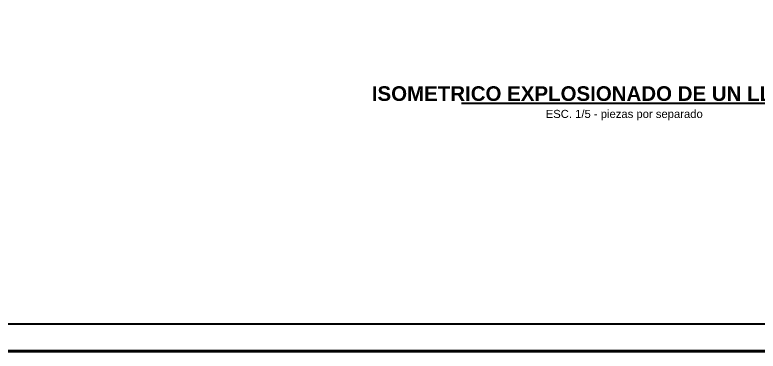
# Model space of a CAD drawing. Header units: metres. Extents: x 0 to 14.2, y 0 to 5.9.
# Drawn here: x 10.927 to 12.297, y 0 to 0.62 of the extents above; entities that cross this region are included whole.
import ezdxf
from ezdxf.enums import TextEntityAlignment as Align

# ---------------------------------------------------------------- set-up
doc = ezdxf.new("R2010")
doc.units = ezdxf.units.M
doc.header["$LTSCALE"] = 0.25
doc.layers.add('MARCO', color=7, linetype='CONTINUOUS', lineweight=50)
doc.layers.add('TITULOS', color=160, linetype='CONTINUOUS', lineweight=35)
doc.layers.add('TEXTOS', color=7, linetype='CONTINUOUS')
doc.styles.get("Standard").update_dxf_attribs({"font": 'arial.ttf'})
doc.styles.add('TITULOS', font='arialbd.ttf')

msp = doc.modelspace()

# ---------------------------------------------------------------- linework, layer by layer
at = {"layer": 'MARCO'}
msp.add_lwpolyline([(10, 0), (14.205, 0), (14.205, 2.97), (10, 2.97)], close=True, dxfattribs=at)
at = {"layer": 'MARCO', "const_width": 0.004}
msp.add_lwpolyline([(10.125, 0.05), (14.155, 0.05), (14.155, 2.92), (10.125, 2.92)], close=True, dxfattribs=at)
at = {"layer": 'TITULOS'}
msp.add_line((11.75, 0.4575), (12.35, 0.4575), dxfattribs=at)

# ---------------------------------------------------------------- texts
at = {"layer": 'TEXTOS'}
msp.add_text('ESC. 1/5 - piezas por separado', height=0.01485, dxfattribs=at).set_placement((12.05, 0.4375), align=Align.MIDDLE_CENTER)
at = {"layer": 'TITULOS', "style": 'TITULOS'}
msp.add_text('ISOMETRICO EXPLOSIONADO DE UN LLORADERO', height=0.027, dxfattribs=at).set_placement((12.05, 0.475), align=Align.MIDDLE_CENTER)

doc.saveas('drawing.dxf')
